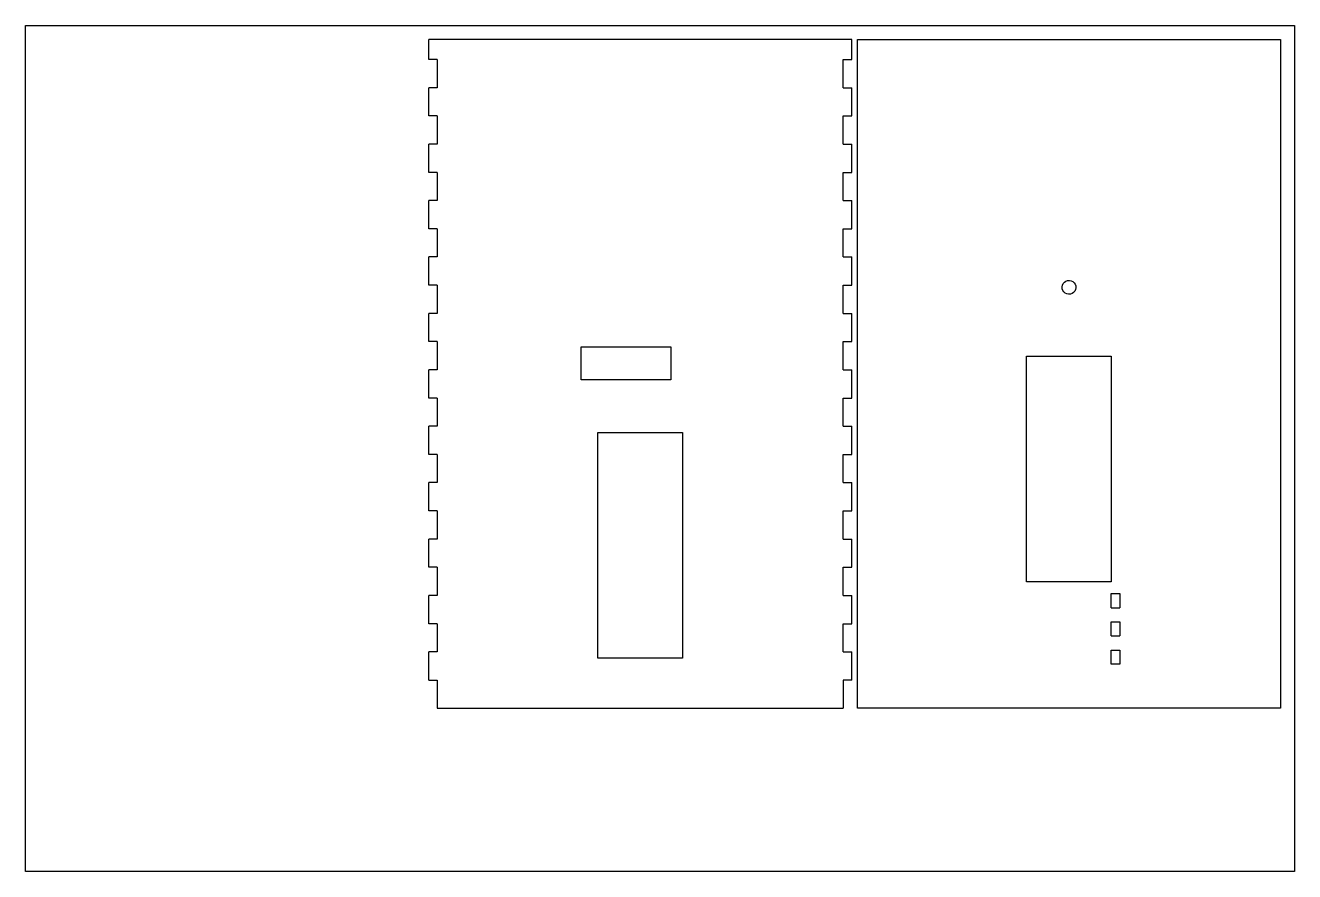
# Model space of a CAD drawing. Header units: centimetres. Extents: x -22.5 to 22.5, y -15 to 15.
import ezdxf

# ---------------------------------------------------------------- set-up
doc = ezdxf.new("R2010")
doc.units = ezdxf.units.CM
doc.layers.get('0').update_dxf_attribs({"linetype": 'CONTINUOUS'})
doc.layers.add('邊界', color=90, linetype='CONTINUOUS')

msp = doc.modelspace()

# ---------------------------------------------------------------- linework, layer by layer
for p, q in [((6.8, 14.5), (-8.2, 14.5)), ((-8.2, 13.789), (-8.2, 14.5)), ((6.8, 13.789), (6.8, 14.5)), ((7, 14.5), (22, 14.5)), ((7, -9.211), (7, 14.5)), ((22, 14.5), (22, -9.211)), ((-7.9, 13.789), (-8.2, 13.789)), ((-7.9, 13.789), (-7.9, 12.789)), ((6.5, 13.789), (6.8, 13.789)), ((6.5, 12.789), (6.5, 13.789)), ((-8.2, 11.789), (-8.2, 12.789)), ((-7.9, 12.789), (-8.2, 12.789)), ((6.5, 12.789), (6.8, 12.789)), ((6.8, 11.789), (6.8, 12.789)), ((-7.9, 11.789), (-8.2, 11.789)), ((-7.9, 11.789), (-7.9, 10.789)), ((6.5, 10.789), (6.5, 11.789)), ((6.5, 11.789), (6.8, 11.789)), ((-8.2, 9.789), (-8.2, 10.789)), ((-7.9, 10.789), (-8.2, 10.789)), ((6.5, 10.789), (6.8, 10.789)), ((6.8, 9.789), (6.8, 10.789)), ((-7.9, 9.789), (-8.2, 9.789)), ((-7.9, 9.789), (-7.9, 8.789)), ((6.5, 8.789), (6.5, 9.789)), ((6.5, 9.789), (6.8, 9.789)), ((-8.2, 7.789), (-8.2, 8.789)), ((-7.9, 8.789), (-8.2, 8.789)), ((6.5, 8.789), (6.8, 8.789)), ((6.8, 7.789), (6.8, 8.789)), ((-7.9, 7.789), (-8.2, 7.789)), ((-7.9, 7.789), (-7.9, 6.789)), ((6.5, 6.789), (6.5, 7.789)), ((6.5, 7.789), (6.8, 7.789)), ((-7.9, 6.789), (-8.2, 6.789)), ((-8.2, 5.789), (-8.2, 6.789)), ((6.5, 6.789), (6.8, 6.789)), ((6.8, 5.789), (6.8, 6.789)), ((14.267, 5.793), (14.295, 5.851)), ((14.295, 5.851), (14.337, 5.899)), ((14.337, 5.899), (14.391, 5.935)), ((14.391, 5.935), (14.451, 5.956)), ((14.451, 5.956), (14.516, 5.96)), ((14.516, 5.96), (14.579, 5.948)), ((14.579, 5.948), (14.636, 5.92)), ((14.636, 5.92), (14.685, 5.877)), ((14.685, 5.877), (14.721, 5.824)), ((-7.9, 5.789), (-8.2, 5.789)), ((-7.9, 5.789), (-7.9, 4.789)), ((6.5, 4.789), (6.5, 5.789)), ((6.5, 5.789), (6.8, 5.789)), ((14.254, 5.73), (14.267, 5.793)), ((14.258, 5.666), (14.254, 5.73)), ((14.279, 5.605), (14.258, 5.666)), ((14.315, 5.552), (14.279, 5.605)), ((14.364, 5.509), (14.315, 5.552)), ((14.421, 5.481), (14.364, 5.509)), ((14.484, 5.469), (14.421, 5.481)), ((14.549, 5.473), (14.484, 5.469)), ((14.609, 5.494), (14.549, 5.473)), ((14.663, 5.53), (14.609, 5.494)), ((14.705, 5.578), (14.663, 5.53)), ((14.733, 5.636), (14.705, 5.578)), ((14.721, 5.824), (14.742, 5.763)), ((14.746, 5.699), (14.733, 5.636)), ((14.742, 5.763), (14.746, 5.699)), ((-7.9, 4.789), (-8.2, 4.789)), ((-8.2, 3.789), (-8.2, 4.789)), ((6.5, 4.789), (6.8, 4.789)), ((6.8, 3.789), (6.8, 4.789)), ((-7.9, 3.789), (-8.2, 3.789)), ((-7.9, 3.789), (-7.9, 2.789)), ((6.5, 3.789), (6.8, 3.789)), ((6.5, 2.789), (6.5, 3.789)), ((-2.795, 2.43), (-2.795, 3.6)), ((-2.795, 3.6), (0.385, 3.6)), ((0.385, 3.6), (0.385, 2.43)), ((13, -4.729), (13, 3.271)), ((13, 3.271), (16, 3.271)), ((16, 3.271), (16, -4.729)), ((-7.9, 2.789), (-8.2, 2.789)), ((-8.2, 1.789), (-8.2, 2.789)), ((6.5, 2.789), (6.8, 2.789)), ((6.8, 1.789), (6.8, 2.789)), ((0.385, 2.43), (-2.795, 2.43)), ((-7.9, 1.789), (-8.2, 1.789)), ((-7.9, 1.789), (-7.9, 0.789)), ((6.5, 1.789), (6.8, 1.789)), ((6.5, 0.789), (6.5, 1.789)), ((-7.9, 0.789), (-8.2, 0.789)), ((-8.2, -0.211), (-8.2, 0.789)), ((-2.2, 0.571), (0.8, 0.571)), ((-2.2, -7.429), (-2.2, 0.571)), ((0.8, 0.571), (0.8, -7.429)), ((6.5, 0.789), (6.8, 0.789)), ((6.8, -0.211), (6.8, 0.789)), ((-7.9, -0.211), (-8.2, -0.211)), ((-7.9, -0.211), (-7.9, -1.211)), ((6.5, -1.211), (6.5, -0.211)), ((6.5, -0.211), (6.8, -0.211)), ((-7.9, -1.211), (-8.2, -1.211)), ((-8.2, -2.211), (-8.2, -1.211)), ((6.5, -1.211), (6.8, -1.211)), ((6.8, -2.211), (6.8, -1.211)), ((-7.9, -2.211), (-8.2, -2.211)), ((-7.9, -2.211), (-7.9, -3.211)), ((6.5, -2.211), (6.8, -2.211)), ((6.5, -3.211), (6.5, -2.211)), ((-7.9, -3.211), (-8.2, -3.211)), ((-8.2, -4.211), (-8.2, -3.211)), ((6.5, -3.211), (6.8, -3.211)), ((6.8, -4.211), (6.8, -3.211)), ((-7.9, -4.211), (-8.2, -4.211)), ((-7.9, -4.211), (-7.9, -5.211)), ((6.5, -4.211), (6.8, -4.211)), ((6.5, -5.211), (6.5, -4.211)), ((16, -4.729), (13, -4.729)), ((-8.2, -6.211), (-8.2, -5.211)), ((-7.9, -5.211), (-8.2, -5.211)), ((6.5, -5.211), (6.8, -5.211)), ((6.8, -6.211), (6.8, -5.211)), ((16, -5.144), (16.3, -5.144)), ((16, -5.644), (16, -5.144)), ((16.3, -5.144), (16.3, -5.644)), ((16, -5.644), (16.3, -5.644)), ((-7.9, -6.211), (-8.2, -6.211)), ((-7.9, -6.211), (-7.9, -7.211)), ((6.5, -7.211), (6.5, -6.211)), ((6.5, -6.211), (6.8, -6.211)), ((16, -6.144), (16.3, -6.144)), ((16, -6.644), (16, -6.144)), ((16.3, -6.144), (16.3, -6.644)), ((16, -6.644), (16.3, -6.644)), ((16, -7.144), (16.3, -7.144)), ((16, -7.644), (16, -7.144)), ((16.3, -7.144), (16.3, -7.644)), ((-7.9, -7.211), (-8.2, -7.211)), ((-8.2, -8.211), (-8.2, -7.211)), ((0.8, -7.429), (-2.2, -7.429)), ((6.5, -7.211), (6.8, -7.211)), ((6.8, -8.211), (6.8, -7.211)), ((16.3, -7.644), (16, -7.644)), ((-8.2, -8.211), (-7.9, -8.211)), ((-7.9, -8.211), (-7.9, -9.211)), ((6.8, -8.211), (6.5, -8.211)), ((6.5, -8.211), (6.5, -9.211)), ((-7.9, -9.211), (6.5, -9.211)), ((22, -9.211), (7, -9.211))]:
    msp.add_line(p, q)
at = {"layer": '邊界'}
for p, q in [((-22.5, -15), (-22.5, 15)), ((-22.5, 15), (22.5, 15)), ((22.5, 15), (22.5, -15)), ((22.5, -15), (-22.5, -15))]:
    msp.add_line(p, q, dxfattribs=at)

doc.saveas('drawing.dxf')
